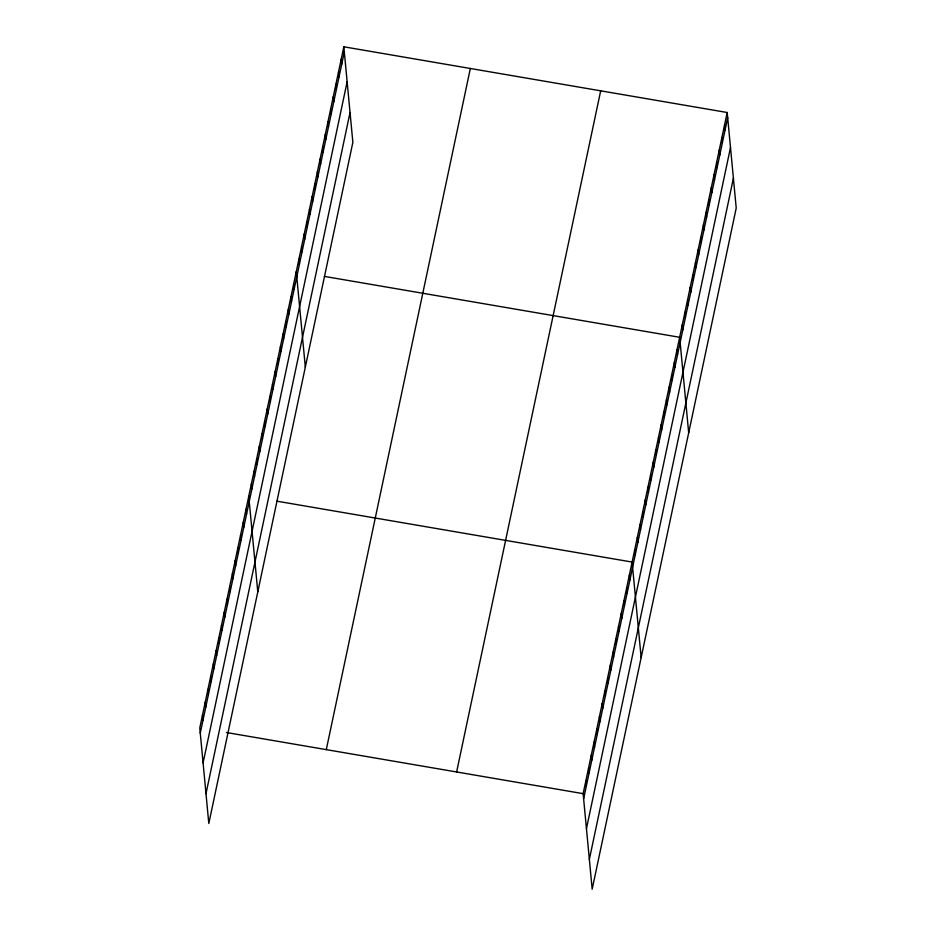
<?xml version="1.0" encoding="UTF-8"?>
<svg xmlns="http://www.w3.org/2000/svg" width="936" height="936" viewBox="0 0 936 936"><rect width="100%" height="100%" fill="white"/><g stroke="black" fill="none" stroke-linecap="round" stroke-linejoin="round"><path stroke-width="1.4" d="M343.828 46.8L199.777 727.951L208.81 823.493L352.86 142.342L343.828 46.8L727.19 112.507L736.222 208.049L592.172 889.2L583.14 793.658L727.19 112.507M200.269 733.099L344.319 51.948M203.089 762.922L347.139 81.783M205.99 793.658L350.041 112.519M326.29 749.631L470.34 68.48M456.628 771.966L600.678 90.827M583.631 798.806L727.682 117.667M586.451 828.641L730.501 147.49M589.352 859.365L733.403 178.226M324.406 276.401L679.653 337.288L688.685 432.83M276.869 501.169L632.116 562.068L641.148 657.61M226.489 732.525L583.14 793.658M724.546 125.003L725.037 130.151M721.913 137.487L722.393 142.635M719.269 149.971L719.761 155.13M716.625 162.466L717.116 167.614M713.992 174.95L714.472 180.098M711.348 187.434L711.828 192.582M708.704 199.93L709.195 205.078M706.06 212.413L706.551 217.561M703.427 224.897L703.907 230.045M700.783 237.381L701.275 242.541M698.139 249.877L698.63 255.025M695.506 262.361L695.986 267.509M692.862 274.845L693.342 280.004M690.218 287.34L690.709 292.488M687.574 299.824L688.065 304.972M684.941 312.308L685.421 317.468M682.297 324.804L682.789 329.952M677.009 349.771L677.5 354.931M674.376 362.267L674.856 367.415M671.732 374.751L672.223 379.899M669.088 387.235L669.579 392.395M666.455 399.73L666.935 404.878M663.811 412.214L664.291 417.362M661.167 424.698L661.658 429.858M658.523 437.194L659.014 442.342M655.89 449.678L656.37 454.826M653.246 462.162L653.737 467.321M650.602 474.657L651.093 479.805M647.969 487.141L648.449 492.289M645.325 499.625L645.805 504.785M642.681 512.121L643.172 517.269M640.037 524.605L640.528 529.753M637.404 537.088L637.884 542.236M634.76 549.584L635.251 554.732M629.402 574.926L629.881 580.086M626.675 587.796L627.167 592.944M623.961 600.666L624.441 605.814M621.235 613.525L621.726 618.684M618.509 626.395L619 631.543M615.794 639.265L616.274 644.413M613.068 652.123L613.56 657.283M610.354 664.993L610.834 670.141M607.628 677.863L608.119 683.011M604.913 690.721L605.393 695.881M602.187 703.591L602.679 708.739M599.461 716.461L599.953 721.609M596.747 729.319L597.238 734.479M594.021 742.189L594.512 747.337M591.306 755.059L591.786 760.207M588.58 767.918L589.072 773.077M585.866 780.788L586.345 785.936M341.184 59.284L341.675 64.444M338.551 71.779L339.031 76.927M335.907 84.263L336.387 89.411M333.263 96.747L333.754 101.907M330.619 109.243L331.11 114.391M327.986 121.727L328.466 126.875M325.342 134.211L325.833 139.37M322.698 146.706L323.189 151.854M320.053 159.19L320.545 164.338M317.421 171.674L317.901 176.834M314.777 184.17L315.268 189.318M312.133 196.654L312.624 201.802M309.5 209.137L309.98 214.285M306.856 221.633L307.336 226.781M304.212 234.117L304.703 239.265M301.567 246.601L302.059 251.749M298.935 259.085L299.415 264.244M296.291 271.58L305.323 367.123M293.647 284.064L294.138 289.212M291.014 296.548L291.494 301.708M288.37 309.044L288.85 314.192M285.726 321.528L286.217 326.676M283.081 334.012L283.573 339.171M280.449 346.507L280.929 351.655M277.805 358.991L278.296 364.139M275.161 371.475L275.652 376.635M272.516 383.971L273.008 389.119M269.884 396.454L270.364 401.602M267.24 408.938L267.731 414.098M264.596 421.434L265.087 426.582M261.963 433.918L262.443 439.066M259.319 446.402L259.798 451.561M256.675 458.897L257.166 464.045M254.03 471.381L254.522 476.529M251.398 483.865L251.878 489.025M248.754 496.361L257.786 591.903M246.028 509.219L246.519 514.379M243.313 522.089L243.793 527.237M240.587 534.959L241.078 540.107M237.873 547.817L238.352 552.977M235.147 560.687L235.638 565.835M232.432 573.557L232.912 578.705M229.706 586.416L230.197 591.575M226.98 599.286L227.471 604.434M224.266 612.156L224.757 617.304M221.539 625.014L222.031 630.174M218.825 637.884L219.305 643.032M216.099 650.754L216.59 655.902M213.385 663.612L213.864 668.772M210.659 676.482L211.15 681.63M207.944 689.352L208.424 694.5M205.218 702.211L205.709 707.359M202.492 715.081L202.983 720.229"/></g></svg>
